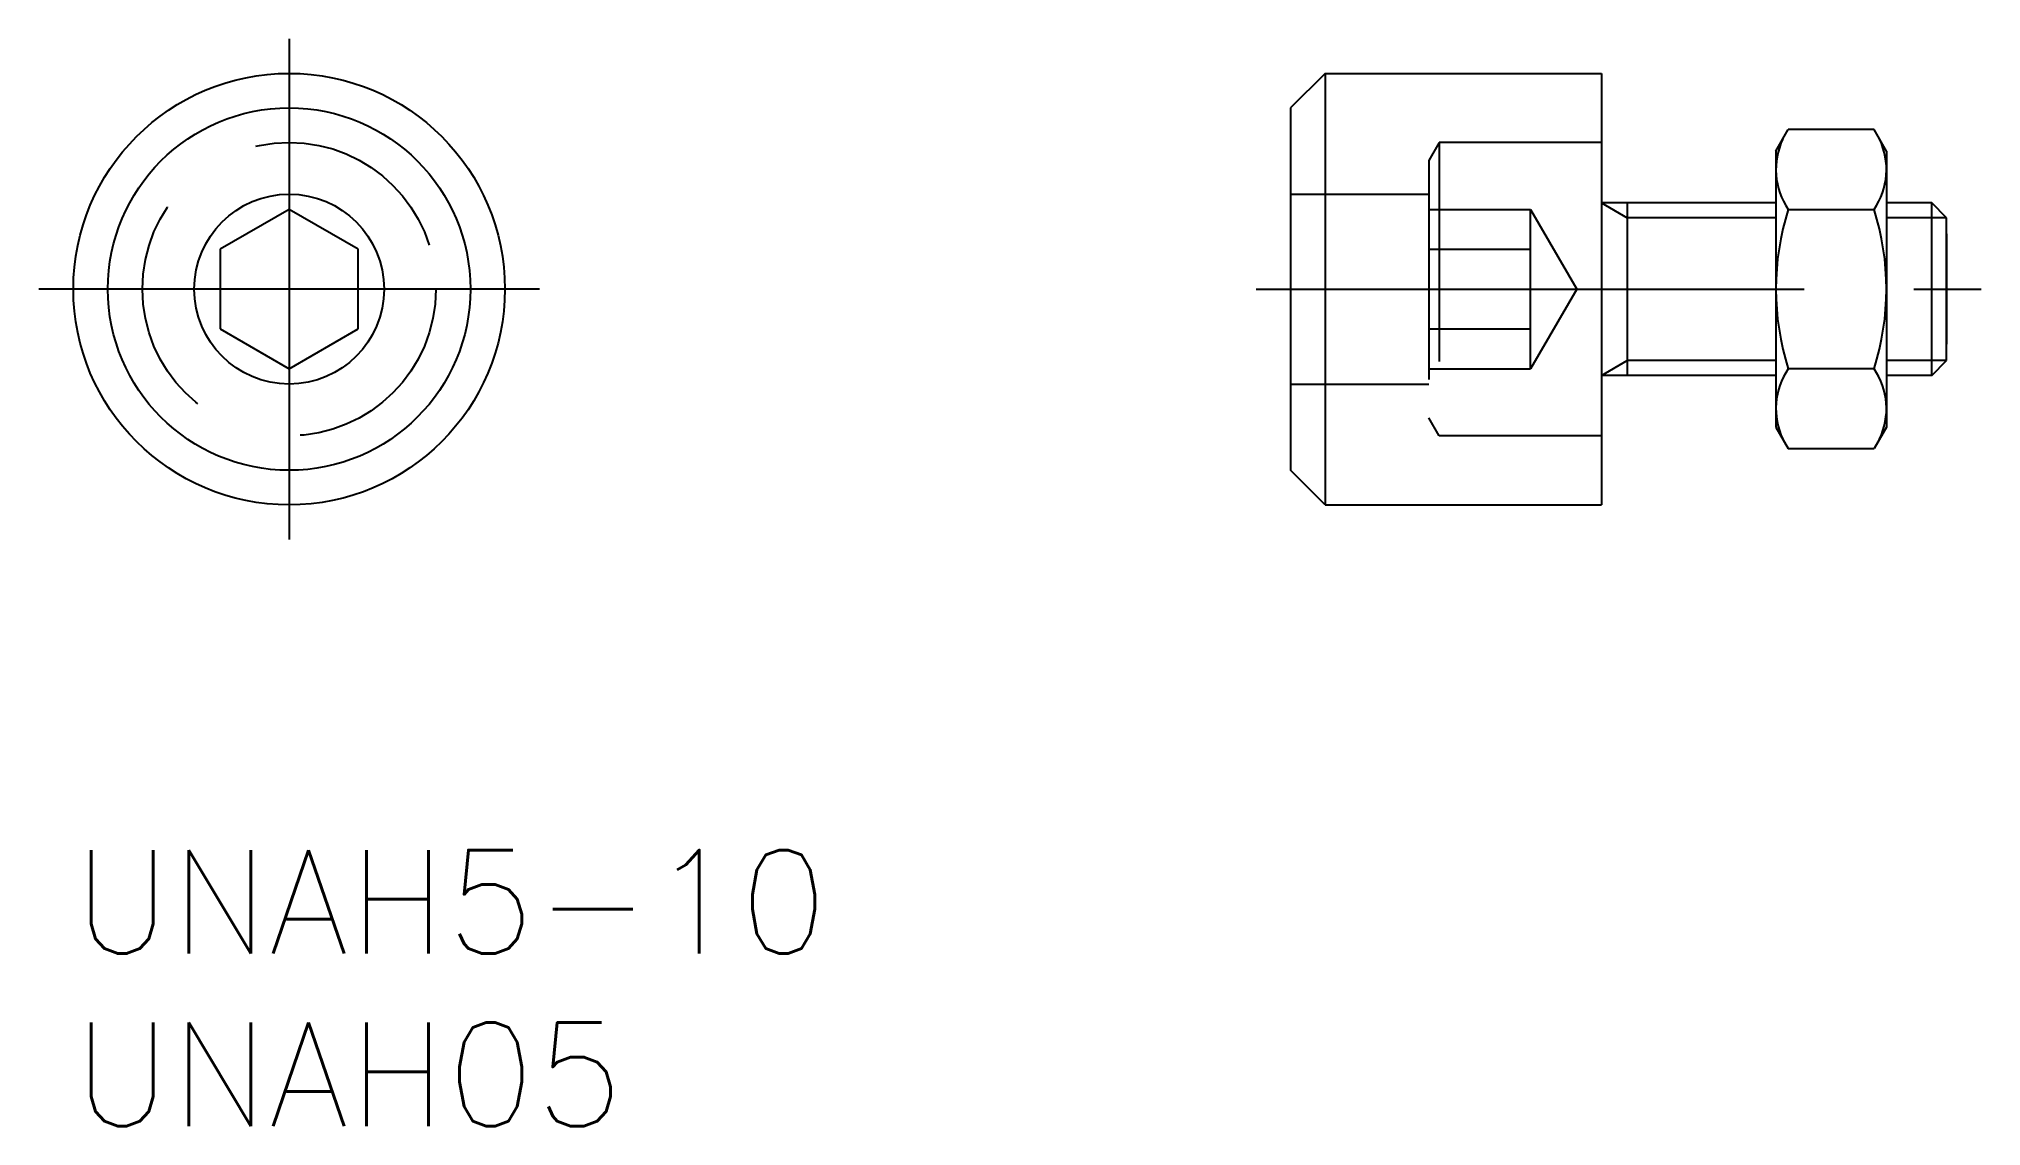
# Model space of a CAD drawing. Extents: x -1 to 55.3, y -8 to 23.5.
import ezdxf

# ---------------------------------------------------------------- set-up
doc = ezdxf.new("R2010")
doc.units = 0
doc.header["$LTSCALE"] = 0.5
doc.linetypes.add('CENTER', pattern=[50.8, 31.75, -6.35, 6.35, -6.35])
doc.linetypes.add('DASHED', pattern=[19.05, 12.7, -6.35])
for name, color, linetype in [('MSM_CENTER', 1, 'CENTER'), ('MSM_CONTINUOUS', 7, 'CONTINUOUS'), ('MSM_DASHED', 4, 'DASHED'), ('MSM_NARROW', 5, 'CONTINUOUS'), ('MSM_PART_NUMBER', 7, 'CONTINUOUS')]:
    doc.layers.add(name, color=color, linetype=linetype)
doc.styles.get("Standard").update_dxf_attribs({"font": 'txt.shx', "height": 3, "bigfont": 'bigfont.shx'})

# ---------------------------------------------------------------- blocks, each defined once
blk = doc.blocks.new('*U7')
at = {"layer": 'MSM_PART_NUMBER'}
blk.add_text('UNAH5-10', height=3, dxfattribs=at).set_placement((0, -3))
blk = doc.blocks.new('*U8')
at = {"layer": 'MSM_PART_NUMBER'}
blk.add_text('UNAH05', height=3, dxfattribs=at).set_placement((0, -8))

msp = doc.modelspace()

# ---------------------------------------------------------------- linework, layer by layer
at = {"layer": 'MSM_CENTER'}
for p, q in [((6.25, 23.5), (6.25, 9)), ((13.5, 16.25), (-1, 16.25)), ((34.257, 16.25), (55.257, 16.25))]:
    msp.add_line(p, q, dxfattribs=at)
at = {"layer": 'MSM_CONTINUOUS'}
for p, q in [((36.257, 22.5), (35.257, 21.5)), ((36.257, 22.5), (44.257, 22.5)), ((36.257, 22.5), (36.257, 10)), ((44.257, 22.5), (44.257, 10)), ((35.257, 21.5), (35.257, 11)), ((49.313, 20.25), (49.67, 20.869)), ((52.156, 20.869), (49.67, 20.869)), ((52.513, 20.25), (52.156, 20.869)), ((49.313, 20.25), (49.313, 12.25)), ((49.313, 20.25), (49.313, 12.25)), ((52.513, 20.25), (52.513, 12.25)), ((49.313, 18.75), (44.257, 18.75)), ((45.007, 18.75), (45.007, 13.75)), ((53.824, 18.75), (52.513, 18.75)), ((53.824, 13.75), (53.824, 18.75)), ((54.257, 18.317), (53.824, 18.75)), ((6.25, 18.559), (4.25, 17.405)), ((8.25, 17.405), (6.25, 18.559)), ((49.67, 18.559), (52.156, 18.559)), ((54.257, 14.183), (54.257, 18.317)), ((54.257, 17.85), (54.257, 14.65)), ((4.25, 17.405), (4.25, 15.095)), ((8.25, 15.095), (8.25, 17.405)), ((4.25, 15.095), (6.25, 13.941)), ((6.25, 13.941), (8.25, 15.095)), ((53.824, 13.75), (54.257, 14.183)), ((49.313, 13.75), (44.257, 13.75)), ((52.156, 13.941), (49.67, 13.941)), ((53.824, 13.75), (52.513, 13.75)), ((49.313, 12.25), (49.67, 11.631)), ((52.513, 12.25), (52.156, 11.631)), ((49.67, 11.631), (52.156, 11.631)), ((36.257, 10), (35.257, 11)), ((36.257, 10), (44.257, 10))]:
    msp.add_line(p, q, dxfattribs=at)
for radius in [6.25, 5.25, 2.75]:
    msp.add_circle((6.25, 16.25), radius, dxfattribs=at)
for centre, radius, start, end in [((51.358, 19.714), 2.045, 154.3842, 214.3842), ((50.469, 19.714), 2.045, 325.6158, 25.6158), ((56.956, 16.25), 7.643, 162.412, 197.588), ((44.87, 16.25), 7.643, 342.412, 17.588), ((51.358, 12.786), 2.045, 145.6158, 205.6158), ((50.469, 12.786), 2.045, 334.3842, 34.3842)]:
    msp.add_arc(centre, radius, start, end, dxfattribs=at)
at = {"layer": 'MSM_DASHED'}
for p, q in [((39.557, 20.5), (39.257, 19.98)), ((39.557, 20.5), (39.557, 12)), ((44.257, 20.5), (39.557, 20.5)), ((39.257, 19.98), (39.257, 12.52)), ((35.257, 19), (39.257, 19)), ((39.257, 18.559), (42.208, 18.559)), ((42.208, 13.941), (42.208, 18.559)), ((42.208, 18.559), (43.542, 16.25)), ((39.257, 17.405), (42.208, 17.405)), ((43.542, 16.25), (42.208, 13.941)), ((39.257, 15.095), (42.208, 15.095)), ((39.257, 13.941), (42.208, 13.941)), ((35.257, 13.5), (39.257, 13.5)), ((39.557, 12), (39.257, 12.52)), ((44.257, 12), (39.557, 12))]:
    msp.add_line(p, q, dxfattribs=at)
msp.add_circle((6.25, 16.25), 4.25, dxfattribs=at)
at = {"layer": 'MSM_NARROW'}
for p, q in [((44.257, 18.75), (45.007, 18.317)), ((49.313, 18.317), (45.007, 18.317)), ((54.257, 18.317), (52.513, 18.317)), ((44.257, 13.75), (45.007, 14.183)), ((49.313, 14.183), (45.007, 14.183)), ((54.257, 14.183), (52.513, 14.183))]:
    msp.add_line(p, q, dxfattribs=at)

# ---------------------------------------------------------------- block references
at = {"layer": 'MSM_CONTINUOUS'}
for name in ['*U7', '*U8']:
    msp.add_blockref(name, (0, 0), dxfattribs=at)

doc.saveas('drawing.dxf')
